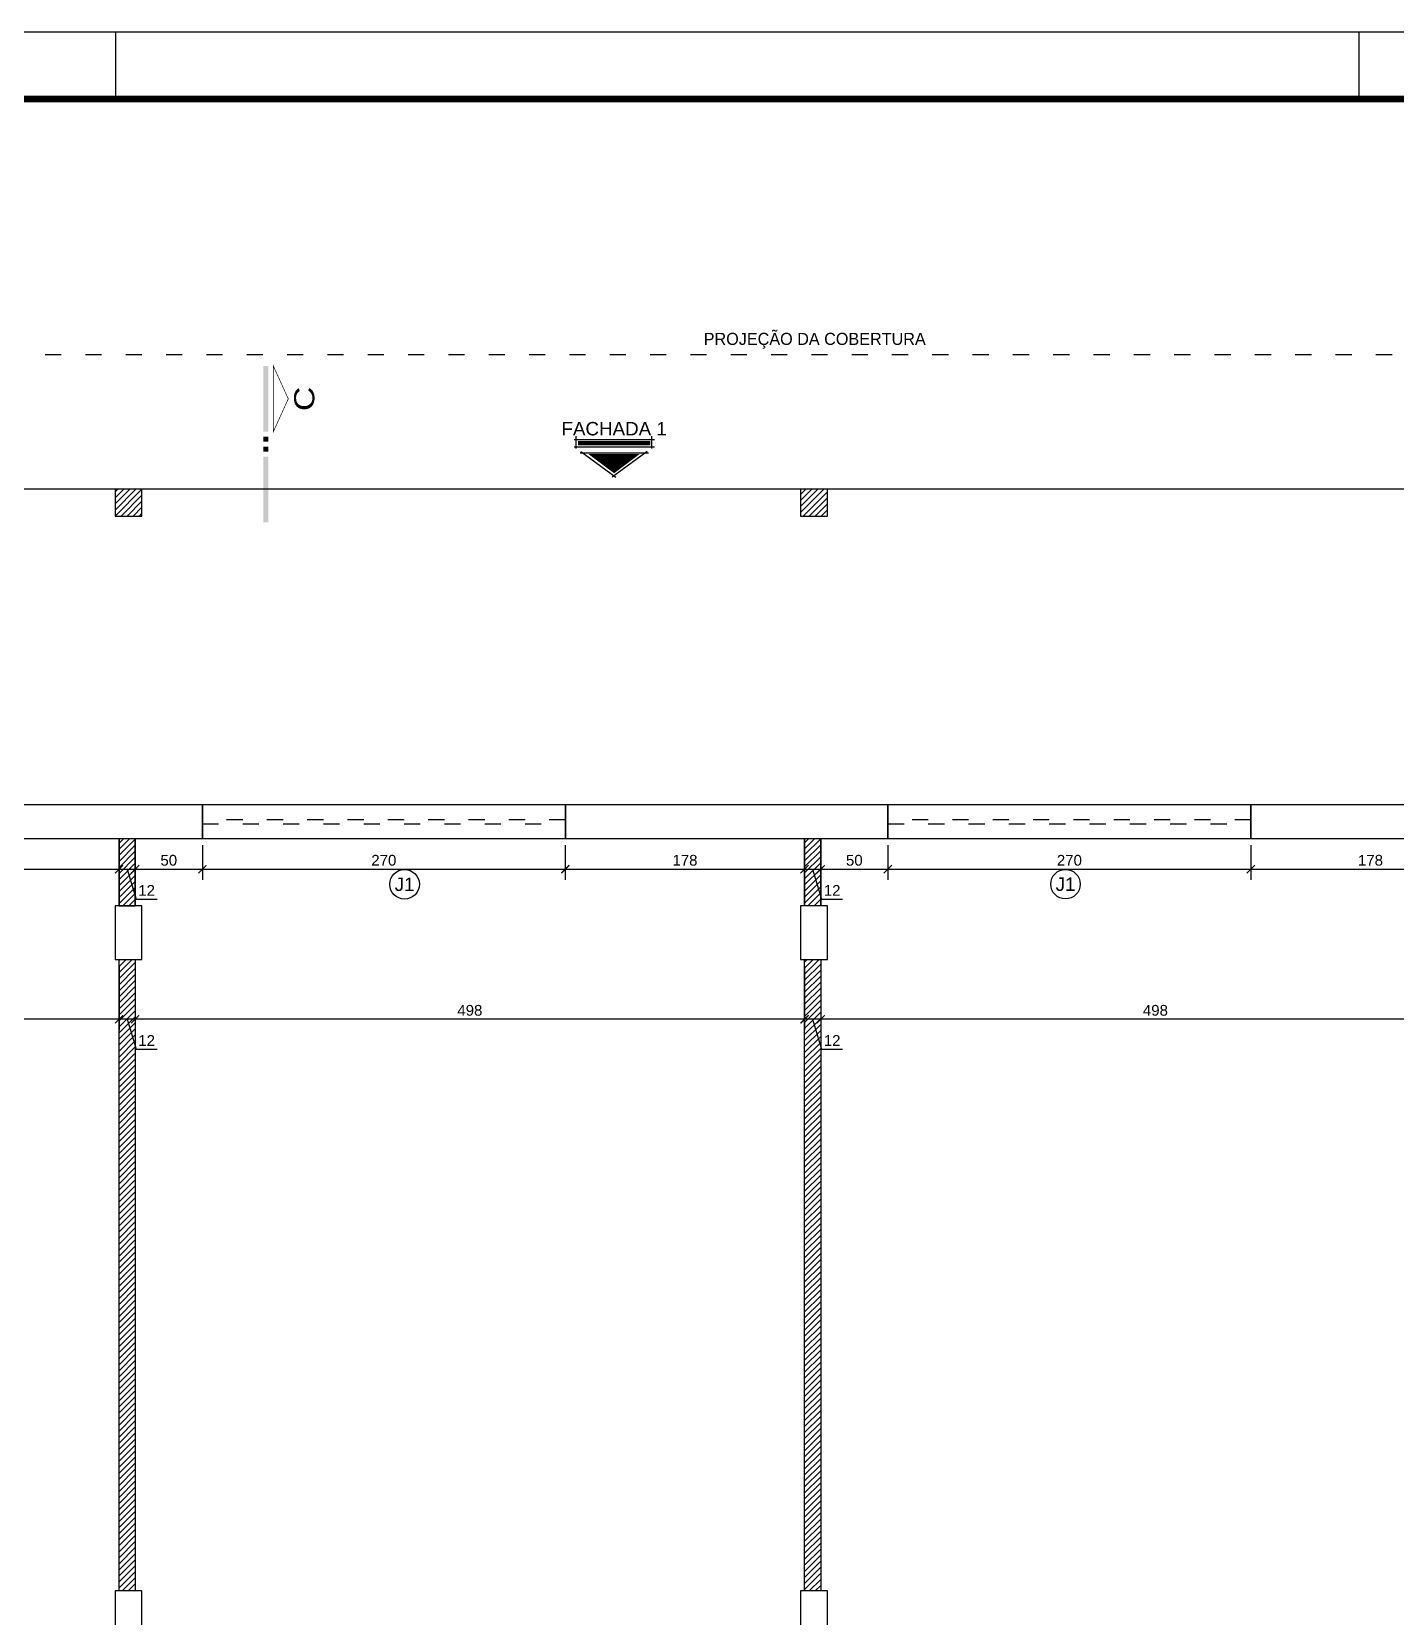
# Model space of a CAD drawing. Header units: millimetres. Extents: x 175 to 8625, y 306 to 3276.
# Drawn here: x 3013 to 4028, y 2096 to 3276 of the extents above; entities that cross this region are included whole.
import ezdxf
from ezdxf.enums import TextEntityAlignment as Align

# ---------------------------------------------------------------- set-up
doc = ezdxf.new("R2010")
doc.units = ezdxf.units.MM
doc.linetypes.add('ACAD_ISO03W100', pattern=[30, 12, -18])
for name, color, linetype in [('construir', 10, 'Continuous'), ('CONSTRUIR - CARTONADO', 161, 'Continuous'), ('COTA', 8, 'Continuous'), ('Esquadrias', 4, 'Continuous'), ('Estrutura', 49, 'Continuous'), ('LEGENDA', 7, 'Continuous'), ('PAREDE', 5, 'Continuous'), ('PISO', 3, 'Continuous'), ('Projeções', 6, 'ACAD_ISO03W100'), ('Texto', 7, 'Continuous')]:
    doc.layers.add(name, color=color, linetype=linetype)
doc.styles.add('ARIAL', font='Arial.ttf')
doc.dimstyles.new('COTA 50', dxfattribs={"dimscale": 0.5, "dimtxt": 16, "dimasz": 12, "dimexe": 16, "dimexo": 10, "dimgap": 5, "dimtad": 1, "dimrnd": 0.5, "dimtxsty": 'ARIAL', "dimblk": 'ARCHTICK', "dimcen": 2.5, "dimdle": 16, "dimclrd": 8, "dimclre": 8, "dimclrt": 7, "dimadec": 0, "dimazin": 0, "dimtfac": 1, "dimtmove": 1, "dimatfit": 3, "dimfxl": 1, "dimarcsym": 0})
pattern_1 = [(45, (-3820.442, -9443.8905), (-2.245064, 2.245064), [])]

# ---------------------------------------------------------------- blocks, each defined once
blk = doc.blocks.new('_ArchTick')
at = {"layer": 'Texto', "color": 0, "const_width": 0.15}
blk.add_lwpolyline([(-0.5, -0.5), (0.5, 0.5)], dxfattribs=at)
blk = doc.blocks.new('*D37')
at = {"layer": 'COTA', "color": 8, "lineweight": -2, "transparency": 16777216}
for p, q in [((3599.6, 2580.6), (3599.6, 2533.1)), ((4097.6, 2580.6), (4097.6, 2533.1)), ((4105.6, 2541.1), (3591.6, 2541.1))]:
    blk.add_line(p, q, dxfattribs=at)
at = {"layer": 'Defpoints', "color": 0, "lineweight": -3, "transparency": 16777216}
for p in [(3599.6, 2585.6), (4097.6, 2585.6), (3599.6, 2541.1)]:
    blk.add_point(p, dxfattribs=at)
at = {"layer": 'COTA', "color": 8, "lineweight": -2, "transparency": 16777216, "xscale": 6, "yscale": 6, "zscale": 6, "rotation": 180}
blk.add_blockref('_ArchTick', (3599.6, 2541.1), dxfattribs=at)
at = {"layer": 'COTA', "color": 8, "lineweight": -2, "transparency": 16777216, "xscale": 6, "yscale": 6, "zscale": 6}
blk.add_blockref('_ArchTick', (4097.6, 2541.1), dxfattribs=at)
at = {"layer": 'COTA', "color": 7, "lineweight": -2, "transparency": 16777216, "insert": (3848.6, 2547.7), "char_height": 8, "attachment_point": 5, "style": 'ARIAL'}
blk.add_mtext('498', dxfattribs=at)
blk = doc.blocks.new('*D38')
at = {"layer": 'COTA', "color": 8, "lineweight": -2, "transparency": 16777216}
for p, q in [((3587.6, 2580.6), (3587.6, 2533.1)), ((3599.6, 2580.6), (3599.6, 2533.1)), ((3607.6, 2541.1), (3579.6, 2541.1)), ((3593.6, 2541.1), (3600.3, 2518.8)), ((3600.3, 2518.8), (3615.9, 2518.8))]:
    blk.add_line(p, q, dxfattribs=at)
at = {"layer": 'Defpoints', "color": 0, "lineweight": -3, "transparency": 16777216}
for p in [(3587.6, 2585.6), (3599.6, 2585.6), (3587.6, 2541.1)]:
    blk.add_point(p, dxfattribs=at)
at = {"layer": 'COTA', "color": 8, "lineweight": -2, "transparency": 16777216, "xscale": 6, "yscale": 6, "zscale": 6, "rotation": 180}
blk.add_blockref('_ArchTick', (3587.6, 2541.1), dxfattribs=at)
at = {"layer": 'COTA', "color": 8, "lineweight": -2, "transparency": 16777216, "xscale": 6, "yscale": 6, "zscale": 6}
blk.add_blockref('_ArchTick', (3599.6, 2541.1), dxfattribs=at)
at = {"layer": 'COTA', "color": 7, "lineweight": -2, "transparency": 16777216, "insert": (3608.1, 2525.3), "char_height": 8, "attachment_point": 5, "style": 'ARIAL'}
blk.add_mtext('12', dxfattribs=at)
blk = doc.blocks.new('*D39')
at = {"layer": 'COTA', "color": 8, "lineweight": -2, "transparency": 16777216}
for p, q in [((3089.6, 2580.6), (3089.6, 2533.1)), ((3587.6, 2580.6), (3587.6, 2533.1)), ((3595.6, 2541.1), (3081.6, 2541.1))]:
    blk.add_line(p, q, dxfattribs=at)
at = {"layer": 'Defpoints', "color": 0, "lineweight": -3, "transparency": 16777216}
for p in [(3089.6, 2585.6), (3587.6, 2585.6), (3089.6, 2541.1)]:
    blk.add_point(p, dxfattribs=at)
at = {"layer": 'COTA', "color": 8, "lineweight": -2, "transparency": 16777216, "xscale": 6, "yscale": 6, "zscale": 6, "rotation": 180}
blk.add_blockref('_ArchTick', (3089.6, 2541.1), dxfattribs=at)
at = {"layer": 'COTA', "color": 8, "lineweight": -2, "transparency": 16777216, "xscale": 6, "yscale": 6, "zscale": 6}
blk.add_blockref('_ArchTick', (3587.6, 2541.1), dxfattribs=at)
at = {"layer": 'COTA', "color": 7, "lineweight": -2, "transparency": 16777216, "insert": (3338.6, 2547.7), "char_height": 8, "attachment_point": 5, "style": 'ARIAL'}
blk.add_mtext('498', dxfattribs=at)
blk = doc.blocks.new('*D40')
at = {"layer": 'COTA', "color": 8, "lineweight": -2, "transparency": 16777216}
for p, q in [((3077.6, 2580.6), (3077.6, 2533.1)), ((3089.6, 2580.6), (3089.6, 2533.1)), ((3097.6, 2541.1), (3069.6, 2541.1)), ((3083.6, 2541.1), (3090.3, 2518.8)), ((3090.3, 2518.8), (3105.9, 2518.8))]:
    blk.add_line(p, q, dxfattribs=at)
at = {"layer": 'Defpoints', "color": 0, "lineweight": -3, "transparency": 16777216}
for p in [(3077.6, 2585.6), (3089.6, 2585.6), (3077.6, 2541.1)]:
    blk.add_point(p, dxfattribs=at)
at = {"layer": 'COTA', "color": 8, "lineweight": -2, "transparency": 16777216, "xscale": 6, "yscale": 6, "zscale": 6, "rotation": 180}
blk.add_blockref('_ArchTick', (3077.6, 2541.1), dxfattribs=at)
at = {"layer": 'COTA', "color": 8, "lineweight": -2, "transparency": 16777216, "xscale": 6, "yscale": 6, "zscale": 6}
blk.add_blockref('_ArchTick', (3089.6, 2541.1), dxfattribs=at)
at = {"layer": 'COTA', "color": 7, "lineweight": -2, "transparency": 16777216, "insert": (3098.1, 2525.3), "char_height": 8, "attachment_point": 5, "style": 'ARIAL'}
blk.add_mtext('12', dxfattribs=at)
blk = doc.blocks.new('*D41')
at = {"layer": 'COTA', "color": 8, "lineweight": -2, "transparency": 16777216}
for p, q in [((2579.6, 2580.6), (2579.6, 2533.1)), ((3077.6, 2580.6), (3077.6, 2533.1)), ((3085.6, 2541.1), (2571.6, 2541.1))]:
    blk.add_line(p, q, dxfattribs=at)
at = {"layer": 'Defpoints', "color": 0, "lineweight": -3, "transparency": 16777216}
for p in [(2579.6, 2585.6), (3077.6, 2585.6), (2579.6, 2541.1)]:
    blk.add_point(p, dxfattribs=at)
at = {"layer": 'COTA', "color": 8, "lineweight": -2, "transparency": 16777216, "xscale": 6, "yscale": 6, "zscale": 6, "rotation": 180}
blk.add_blockref('_ArchTick', (2579.6, 2541.1), dxfattribs=at)
at = {"layer": 'COTA', "color": 8, "lineweight": -2, "transparency": 16777216, "xscale": 6, "yscale": 6, "zscale": 6}
blk.add_blockref('_ArchTick', (3077.6, 2541.1), dxfattribs=at)
at = {"layer": 'COTA', "color": 7, "lineweight": -2, "transparency": 16777216, "insert": (2828.6, 2547.7), "char_height": 8, "attachment_point": 5, "style": 'ARIAL'}
blk.add_mtext('498', dxfattribs=at)
blk = doc.blocks.new('IND.ESQ.')
at = {"layer": 'Texto'}
blk.add_circle((0, 0), 5.5, dxfattribs=at)
at = {"layer": 'Texto', "style": 'ARIAL'}
blk.add_attdef('PP', text='', height=5, dxfattribs=at).set_placement((0, 0), align=Align.MIDDLE_CENTER)
blk = doc.blocks.new('A$C216C62CF')
at = {"color": 0, "const_width": 0.5}
blk.add_lwpolyline([(-116.3, 5.6), (-67.5, 5.6), (-91.9, 16.7)], close=True, dxfattribs=at)
at = {"color": 0, "linetype": 'ByBlock'}
for points in [[(-116.3, -1.9), (-116.3, 1.9), (-67.5, -1.9), (-67.5, 1.9)], [(-63.8, -1.9), (-63.8, 1.9), (-60, -1.9), (-60, 1.9)], [(-56.3, -1.9), (-56.3, 1.9), (-52.5, -1.9), (-52.5, 1.9)], [(-48.8, -1.9), (-48.8, 1.9), (0, -1.9), (0, 1.9)]]:
    blk.add_solid(points, dxfattribs=at)
at = {"color": 0, "style": 'ARIAL', "width": 1.2}
blk.add_attdef('A', text='', height=15, dxfattribs=at).set_placement((-91.9, 16.7), align=Align.BOTTOM_CENTER)
blk = doc.blocks.new('A$C091638C2')
for p, q in [((-24.7, -18.3), (1.4, 1)), ((24.7, -18.3), (-1.4, 1)), ((-29.8, -21.6), (30, -21.6)), ((-28.1, -20.3), (-28.1, -29.5)), ((-25.3, -17.3), (25.6, -17.3)), ((28.1, -20.3), (28.1, -29.5)), ((-29.8, -27.2), (30, -27.2))]:
    blk.add_line(p, q)
blk.add_lwpolyline([(0, -2, 0, 38.2, 0), (0, -16.3, 38.2, 38.2, 0)], format="xyseb")
at = {"const_width": 3.01}
blk.add_lwpolyline([(-26.8, -24.4), (26.9, -24.4)], dxfattribs=at)
at = {"style": 'ARIAL'}
blk.add_attdef('VISTAX', text='', height=10, dxfattribs=at).set_placement((0.1, -30.2), align=Align.TOP_CENTER)
blk = doc.blocks.new('A1 sem aba')
at = {"layer": 'LEGENDA'}
for p, q in [((-111, 58.4), (-111, 59.4)), ((-92.5, 58.4), (-92.5, 59.4))]:
    blk.add_line(p, q, dxfattribs=at)
blk.add_lwpolyline([(-169, 59.4), (0, 59.4), (0, 0), (-169, 0), (-169, 59.4)], close=True, dxfattribs=at)
at = {"layer": 'LEGENDA', "const_width": 0.1}
blk.add_lwpolyline([(-1, 58.4), (-1, 1), (-166.5, 1), (-166.5, 58.4)], close=True, dxfattribs=at)
blk = doc.blocks.new('*D95')
at = {"layer": 'COTA', "color": 8, "lineweight": -2, "transparency": 16777216}
for p, q in [((2899.6, 2670.6), (2899.6, 2644.8)), ((3077.6, 2670.6), (3077.6, 2644.8)), ((2891.6, 2652.8), (3085.6, 2652.8))]:
    blk.add_line(p, q, dxfattribs=at)
at = {"layer": 'Defpoints', "color": 0, "lineweight": -3, "transparency": 16777216}
for p in [(2899.6, 2675.6), (3077.6, 2675.6), (3077.6, 2652.8)]:
    blk.add_point(p, dxfattribs=at)
at = {"layer": 'COTA', "color": 8, "lineweight": -2, "transparency": 16777216, "xscale": 6, "yscale": 6, "zscale": 6, "rotation": 180}
blk.add_blockref('_ArchTick', (2899.6, 2652.8), dxfattribs=at)
at = {"layer": 'COTA', "color": 8, "lineweight": -2, "transparency": 16777216, "xscale": 6, "yscale": 6, "zscale": 6}
blk.add_blockref('_ArchTick', (3077.6, 2652.8), dxfattribs=at)
at = {"layer": 'COTA', "color": 7, "lineweight": -2, "transparency": 16777216, "insert": (2988.6, 2659.4), "char_height": 8, "attachment_point": 5, "style": 'ARIAL'}
blk.add_mtext('178', dxfattribs=at)
blk = doc.blocks.new('*D96')
at = {"layer": 'COTA', "color": 8, "lineweight": -2, "transparency": 16777216}
for p, q in [((3077.6, 2670.6), (3077.6, 2644.8)), ((3089.6, 2670.6), (3089.6, 2644.8)), ((3069.6, 2652.8), (3097.6, 2652.8)), ((3083.6, 2652.8), (3090.3, 2630.5)), ((3090.3, 2630.5), (3105.9, 2630.5))]:
    blk.add_line(p, q, dxfattribs=at)
at = {"layer": 'Defpoints', "color": 0, "lineweight": -3, "transparency": 16777216}
for p in [(3077.6, 2675.6), (3089.6, 2675.6), (3089.6, 2652.8)]:
    blk.add_point(p, dxfattribs=at)
at = {"layer": 'COTA', "color": 8, "lineweight": -2, "transparency": 16777216, "xscale": 6, "yscale": 6, "zscale": 6, "rotation": 180}
blk.add_blockref('_ArchTick', (3077.6, 2652.8), dxfattribs=at)
at = {"layer": 'COTA', "color": 8, "lineweight": -2, "transparency": 16777216, "xscale": 6, "yscale": 6, "zscale": 6}
blk.add_blockref('_ArchTick', (3089.6, 2652.8), dxfattribs=at)
at = {"layer": 'COTA', "color": 7, "lineweight": -2, "transparency": 16777216, "insert": (3098.1, 2637), "char_height": 8, "attachment_point": 5, "style": 'ARIAL'}
blk.add_mtext('12', dxfattribs=at)
blk = doc.blocks.new('*D97')
at = {"layer": 'COTA', "color": 8, "lineweight": -2, "transparency": 16777216}
for p, q in [((3089.6, 2670.6), (3089.6, 2644.8)), ((3139.6, 2670.6), (3139.6, 2644.8)), ((3081.6, 2652.8), (3147.6, 2652.8))]:
    blk.add_line(p, q, dxfattribs=at)
at = {"layer": 'Defpoints', "color": 0, "lineweight": -3, "transparency": 16777216}
for p in [(3089.6, 2675.6), (3139.6, 2675.6), (3139.6, 2652.8)]:
    blk.add_point(p, dxfattribs=at)
at = {"layer": 'COTA', "color": 8, "lineweight": -2, "transparency": 16777216, "xscale": 6, "yscale": 6, "zscale": 6, "rotation": 180}
blk.add_blockref('_ArchTick', (3089.6, 2652.8), dxfattribs=at)
at = {"layer": 'COTA', "color": 8, "lineweight": -2, "transparency": 16777216, "xscale": 6, "yscale": 6, "zscale": 6}
blk.add_blockref('_ArchTick', (3139.6, 2652.8), dxfattribs=at)
at = {"layer": 'COTA', "color": 7, "lineweight": -2, "transparency": 16777216, "insert": (3114.6, 2659.4), "char_height": 8, "attachment_point": 5, "style": 'ARIAL'}
blk.add_mtext('50', dxfattribs=at)
blk = doc.blocks.new('*D98')
at = {"layer": 'COTA', "color": 8, "lineweight": -2, "transparency": 16777216}
for p, q in [((3139.6, 2670.6), (3139.6, 2644.8)), ((3409.6, 2670.6), (3409.6, 2644.8)), ((3131.6, 2652.8), (3417.6, 2652.8))]:
    blk.add_line(p, q, dxfattribs=at)
at = {"layer": 'Defpoints', "color": 0, "lineweight": -3, "transparency": 16777216}
for p in [(3139.6, 2675.6), (3409.6, 2675.6), (3409.6, 2652.8)]:
    blk.add_point(p, dxfattribs=at)
at = {"layer": 'COTA', "color": 8, "lineweight": -2, "transparency": 16777216, "xscale": 6, "yscale": 6, "zscale": 6, "rotation": 180}
blk.add_blockref('_ArchTick', (3139.6, 2652.8), dxfattribs=at)
at = {"layer": 'COTA', "color": 8, "lineweight": -2, "transparency": 16777216, "xscale": 6, "yscale": 6, "zscale": 6}
blk.add_blockref('_ArchTick', (3409.6, 2652.8), dxfattribs=at)
at = {"layer": 'COTA', "color": 7, "lineweight": -2, "transparency": 16777216, "insert": (3274.6, 2659.4), "char_height": 8, "attachment_point": 5, "style": 'ARIAL'}
blk.add_mtext('270', dxfattribs=at)
blk = doc.blocks.new('*D99')
at = {"layer": 'COTA', "color": 8, "lineweight": -2, "transparency": 16777216}
for p, q in [((3409.6, 2670.6), (3409.6, 2644.8)), ((3587.6, 2670.6), (3587.6, 2644.8)), ((3401.6, 2652.8), (3595.6, 2652.8))]:
    blk.add_line(p, q, dxfattribs=at)
at = {"layer": 'Defpoints', "color": 0, "lineweight": -3, "transparency": 16777216}
for p in [(3409.6, 2675.6), (3587.6, 2675.6), (3587.6, 2652.8)]:
    blk.add_point(p, dxfattribs=at)
at = {"layer": 'COTA', "color": 8, "lineweight": -2, "transparency": 16777216, "xscale": 6, "yscale": 6, "zscale": 6, "rotation": 180}
blk.add_blockref('_ArchTick', (3409.6, 2652.8), dxfattribs=at)
at = {"layer": 'COTA', "color": 8, "lineweight": -2, "transparency": 16777216, "xscale": 6, "yscale": 6, "zscale": 6}
blk.add_blockref('_ArchTick', (3587.6, 2652.8), dxfattribs=at)
at = {"layer": 'COTA', "color": 7, "lineweight": -2, "transparency": 16777216, "insert": (3498.6, 2659.4), "char_height": 8, "attachment_point": 5, "style": 'ARIAL'}
blk.add_mtext('178', dxfattribs=at)
blk = doc.blocks.new('*D100')
at = {"layer": 'COTA', "color": 8, "lineweight": -2, "transparency": 16777216}
for p, q in [((3587.6, 2670.6), (3587.6, 2644.8)), ((3599.6, 2670.6), (3599.6, 2644.8)), ((3579.6, 2652.8), (3607.6, 2652.8)), ((3593.6, 2652.8), (3600.3, 2630.5)), ((3600.3, 2630.5), (3615.9, 2630.5))]:
    blk.add_line(p, q, dxfattribs=at)
at = {"layer": 'Defpoints', "color": 0, "lineweight": -3, "transparency": 16777216}
for p in [(3587.6, 2675.6), (3599.6, 2675.6), (3599.6, 2652.8)]:
    blk.add_point(p, dxfattribs=at)
at = {"layer": 'COTA', "color": 8, "lineweight": -2, "transparency": 16777216, "xscale": 6, "yscale": 6, "zscale": 6, "rotation": 180}
blk.add_blockref('_ArchTick', (3587.6, 2652.8), dxfattribs=at)
at = {"layer": 'COTA', "color": 8, "lineweight": -2, "transparency": 16777216, "xscale": 6, "yscale": 6, "zscale": 6}
blk.add_blockref('_ArchTick', (3599.6, 2652.8), dxfattribs=at)
at = {"layer": 'COTA', "color": 7, "lineweight": -2, "transparency": 16777216, "insert": (3608.1, 2637), "char_height": 8, "attachment_point": 5, "style": 'ARIAL'}
blk.add_mtext('12', dxfattribs=at)
blk = doc.blocks.new('*D101')
at = {"layer": 'COTA', "color": 8, "lineweight": -2, "transparency": 16777216}
for p, q in [((3599.6, 2670.6), (3599.6, 2644.8)), ((3649.6, 2670.6), (3649.6, 2644.8)), ((3591.6, 2652.8), (3657.6, 2652.8))]:
    blk.add_line(p, q, dxfattribs=at)
at = {"layer": 'Defpoints', "color": 0, "lineweight": -3, "transparency": 16777216}
for p in [(3599.6, 2675.6), (3649.6, 2675.6), (3649.6, 2652.8)]:
    blk.add_point(p, dxfattribs=at)
at = {"layer": 'COTA', "color": 8, "lineweight": -2, "transparency": 16777216, "xscale": 6, "yscale": 6, "zscale": 6, "rotation": 180}
blk.add_blockref('_ArchTick', (3599.6, 2652.8), dxfattribs=at)
at = {"layer": 'COTA', "color": 8, "lineweight": -2, "transparency": 16777216, "xscale": 6, "yscale": 6, "zscale": 6}
blk.add_blockref('_ArchTick', (3649.6, 2652.8), dxfattribs=at)
at = {"layer": 'COTA', "color": 7, "lineweight": -2, "transparency": 16777216, "insert": (3624.6, 2659.4), "char_height": 8, "attachment_point": 5, "style": 'ARIAL'}
blk.add_mtext('50', dxfattribs=at)
blk = doc.blocks.new('*D102')
at = {"layer": 'COTA', "color": 8, "lineweight": -2, "transparency": 16777216}
for p, q in [((3649.6, 2670.6), (3649.6, 2644.8)), ((3919.6, 2670.6), (3919.6, 2644.8)), ((3641.6, 2652.8), (3927.6, 2652.8))]:
    blk.add_line(p, q, dxfattribs=at)
at = {"layer": 'Defpoints', "color": 0, "lineweight": -3, "transparency": 16777216}
for p in [(3649.6, 2675.6), (3919.6, 2675.6), (3919.6, 2652.8)]:
    blk.add_point(p, dxfattribs=at)
at = {"layer": 'COTA', "color": 8, "lineweight": -2, "transparency": 16777216, "xscale": 6, "yscale": 6, "zscale": 6, "rotation": 180}
blk.add_blockref('_ArchTick', (3649.6, 2652.8), dxfattribs=at)
at = {"layer": 'COTA', "color": 8, "lineweight": -2, "transparency": 16777216, "xscale": 6, "yscale": 6, "zscale": 6}
blk.add_blockref('_ArchTick', (3919.6, 2652.8), dxfattribs=at)
at = {"layer": 'COTA', "color": 7, "lineweight": -2, "transparency": 16777216, "insert": (3784.6, 2659.4), "char_height": 8, "attachment_point": 5, "style": 'ARIAL'}
blk.add_mtext('270', dxfattribs=at)
blk = doc.blocks.new('*D103')
at = {"layer": 'COTA', "color": 8, "lineweight": -2, "transparency": 16777216}
for p, q in [((3919.6, 2670.6), (3919.6, 2644.8)), ((4097.6, 2670.6), (4097.6, 2644.8)), ((3911.6, 2652.8), (4105.6, 2652.8))]:
    blk.add_line(p, q, dxfattribs=at)
at = {"layer": 'Defpoints', "color": 0, "lineweight": -3, "transparency": 16777216}
for p in [(3919.6, 2675.6), (4097.6, 2675.6), (4097.6, 2652.8)]:
    blk.add_point(p, dxfattribs=at)
at = {"layer": 'COTA', "color": 8, "lineweight": -2, "transparency": 16777216, "xscale": 6, "yscale": 6, "zscale": 6, "rotation": 180}
blk.add_blockref('_ArchTick', (3919.6, 2652.8), dxfattribs=at)
at = {"layer": 'COTA', "color": 8, "lineweight": -2, "transparency": 16777216, "xscale": 6, "yscale": 6, "zscale": 6}
blk.add_blockref('_ArchTick', (4097.6, 2652.8), dxfattribs=at)
at = {"layer": 'COTA', "color": 7, "lineweight": -2, "transparency": 16777216, "insert": (4008.6, 2659.4), "char_height": 8, "attachment_point": 5, "style": 'ARIAL'}
blk.add_mtext('178', dxfattribs=at)

msp = doc.modelspace()

# ---------------------------------------------------------------- hatches: boundary and pattern name
at = {"layer": 'construir'}
h = msp.add_hatch(dxfattribs=at)
h.set_pattern_fill('ANSI31', color=256, style=0)
h.set_pattern_definition(pattern_1)
h.paths.add_polyline_path([(3074.633, 2915.603), (3094.633, 2915.603), (3094.633, 2935.603), (3074.633, 2935.603)])
h = msp.add_hatch(dxfattribs=at)
h.set_pattern_fill('ANSI31', color=256, style=0)
h.set_pattern_definition(pattern_1)
h.paths.add_polyline_path([(3584.633, 2915.603), (3604.633, 2915.603), (3604.633, 2935.603), (3584.633, 2935.603)])
at = {"layer": 'CONSTRUIR - CARTONADO'}
h = msp.add_hatch(dxfattribs=at)
h.set_pattern_fill('ANSI31', color=256, style=0)
h.set_pattern_definition([(45, (520.1333, -2175.3423), (-2.245064, 2.245064), [])])
h.paths.add_polyline_path([(3089.633, 2625.603), (3077.633, 2625.603), (3077.633, 2675.603), (3089.633, 2675.603)])
h = msp.add_hatch(dxfattribs=at)
h.set_pattern_fill('ANSI31', color=256, style=0)
h.set_pattern_definition([(45, (3589.6333, 2620.6033), (-2.24506, 2.24506), [])])
h.paths.add_polyline_path([(3599.633, 2675.603), (3587.633, 2675.603), (3587.633, 2625.603), (3599.633, 2625.603)])
h = msp.add_hatch(dxfattribs=at)
h.set_pattern_fill('ANSI31', color=256, style=0)
h.set_pattern_definition([(45, (522.1333, -2175.3423), (-2.245064, 2.245064), [])])
h.paths.add_polyline_path([(3089.633, 2115.603), (3077.633, 2115.603), (3077.633, 2585.603), (3089.633, 2585.603)])
h = msp.add_hatch(dxfattribs=at)
h.set_pattern_fill('ANSI31', color=256, style=0)
h.set_pattern_definition([(45, (3589.6333, 1925.6033), (-2.245064, 2.245064), [])])
h.paths.add_polyline_path([(3599.633, 2585.603), (3587.633, 2585.603), (3587.633, 2115.603), (3599.633, 2115.603)])

# ---------------------------------------------------------------- linework, layer by layer
for points in [[(3089.633, 2625.603), (3077.633, 2625.603), (3077.633, 2675.603), (3089.633, 2675.603)], [(3587.633, 2675.603), (3599.633, 2675.603), (3599.633, 2625.603), (3587.633, 2625.603)], [(3089.633, 2115.603), (3077.633, 2115.603), (3077.633, 2585.603), (3089.633, 2585.603)], [(3587.633, 2585.603), (3599.633, 2585.603), (3599.633, 2115.603), (3587.633, 2115.603)]]:
    msp.add_lwpolyline(points, close=True, dxfattribs=at)
at = {"layer": 'Esquadrias'}
for points in [[(3139.633, 2675.603), (3409.633, 2675.603), (3409.633, 2700.603), (3139.633, 2700.603)], [(3649.633, 2675.603), (3919.633, 2675.603), (3919.633, 2700.603), (3649.633, 2700.603)]]:
    msp.add_lwpolyline(points, close=True, dxfattribs=at)
at = {"layer": 'Esquadrias', "linetype": 'ACAD_ISO03W100'}
for points in [[(3139.633, 2686.603), (3409.633, 2686.603), (3409.633, 2689.603), (3139.633, 2689.603)], [(3649.633, 2686.603), (3919.633, 2686.603), (3919.633, 2689.603), (3649.633, 2689.603)]]:
    msp.add_lwpolyline(points, close=True, dxfattribs=at)
at = {"layer": 'Estrutura', "linetype": 'Continuous'}
for points in [[(3074.633, 2915.603), (3094.633, 2915.603), (3094.633, 2935.603), (3074.633, 2935.603), (3074.633, 2915.603)], [(3584.633, 2915.603), (3604.633, 2915.603), (3604.633, 2935.603), (3584.633, 2935.603), (3584.633, 2915.603)], [(3074.633, 2585.603), (3094.633, 2585.603), (3094.633, 2625.603), (3074.633, 2625.603), (3074.633, 2585.603)], [(3584.633, 2585.603), (3604.633, 2585.603), (3604.633, 2625.603), (3584.633, 2625.603), (3584.633, 2585.603)], [(3074.633, 2075.603), (3094.633, 2075.603), (3094.633, 2115.603), (3074.633, 2115.603), (3074.633, 2075.603)], [(3584.633, 2075.603), (3604.633, 2075.603), (3604.633, 2115.603), (3584.633, 2115.603), (3584.633, 2075.603)]]:
    msp.add_lwpolyline(points, dxfattribs=at)
at = {"layer": 'PAREDE', "linetype": 'Continuous'}
for points in [[(2899.633, 2700.603), (2899.633, 2675.603), (3077.133, 2675.603), (3077.633, 2675.603), (3077.633, 2625.603), (3089.633, 2625.603), (3089.633, 2675.603), (3139.633, 2675.603), (3139.633, 2700.603)], [(4179.633, 2700.603), (3919.633, 2700.603), (3919.633, 2675.603), (4097.633, 2675.603), (4097.633, 2625.603), (4109.633, 2625.603), (4109.633, 2675.603), (4179.633, 2675.603)], [(3089.633, 2115.603), (3077.633, 2115.603), (3077.633, 2585.603), (3089.633, 2585.603)]]:
    msp.add_lwpolyline(points, close=True, dxfattribs=at)
for points in [[(3599.633, 2625.603), (3599.633, 2675.603), (3649.633, 2675.603), (3649.633, 2700.603), (3409.633, 2700.603), (3409.633, 2675.603), (3587.633, 2675.603), (3587.633, 2625.603)], [(3587.633, 2585.603), (3599.633, 2585.603), (3599.633, 2115.603), (3587.633, 2115.603), (3587.633, 2585.603)]]:
    msp.add_lwpolyline(points, dxfattribs=at)
at = {"layer": 'PISO'}
msp.add_lwpolyline([(4794.633, 2935.603), (1662.133, 2935.603)], dxfattribs=at)
at = {"layer": 'Projeções'}
msp.add_line((6960.133, 2935.603), (902.133, 2935.603), dxfattribs=at)
msp.add_lwpolyline([(6960.133, 2690.603), (6960.133, 2935.603), (6960.133, 3035.603), (5619.633, 3035.603), (5619.633, 3215.603), (4234.633, 3215.603), (4234.633, 3035.603), (1712.133, 3035.603, 0), (1712.133, 3035.603), (1712.133, 3160.603, 0), (1712.133, 3160.603), (457.133, 3160.603), (457.133, 2700.603)], format="xyb", dxfattribs=at)

# ---------------------------------------------------------------- block references
at = {"layer": 'LEGENDA', "xscale": 49.99999999947613, "yscale": 49.99999999947613, "zscale": 49.99999999947613}
msp.add_blockref('A1 sem aba', (8625.17, 306.203), dxfattribs=at)
at = {"layer": 'LEGENDA'}
ref = msp.add_blockref('A$C216C62CF', (3186.802, 2911.028), dxfattribs=dict(at, rotation=270))
ref.add_attrib('A', 'C', dxfattribs={"layer": '0', "color": 0, "height": 15, "rotation": 90, "style": 'ARIAL', "width": 1.2}).set_placement((3227.377, 3002.903), align=Align.BOTTOM_CENTER)
ref = msp.add_blockref('A$C091638C2', (3445.866, 2945.536), dxfattribs=dict(at, xscale=-1, rotation=180))
ref.add_attrib('VISTAX', 'FACHADA 1', dxfattribs={"layer": '0', "height": 10, "style": 'ARIAL'}).set_placement((3445.936, 2985.716), align=Align.TOP_CENTER)
at = {"layer": 'LEGENDA', "xscale": 2, "yscale": 2, "zscale": 2}
for p in [(3290.016, 2641.583), (3781.723, 2641.651)]:
    msp.add_blockref('IND.ESQ.', p, dxfattribs=at).add_auto_attribs({'PP': 'J1'})

# ---------------------------------------------------------------- texts
at = {"layer": 'Texto', "insert": (3512.56, 3052.046), "char_height": 9, "width": 293.00013, "attachment_point": 1}
msp.add_mtext('PROJEÇÃO DA COBERTURA', dxfattribs=at)

# ---------------------------------------------------------------- dimensions: what is measured, and where the dimension line sits
at = {"layer": 'COTA'}
for base, p1, p2, picture, middle in [((3077.633, 2652.783), (2899.633, 2675.603), (3077.633, 2675.603), '*D95', (2988.633, 2659.367)), ((3089.633, 2652.783), (3077.633, 2675.603), (3089.633, 2675.603), '*D96', (3092.818, 2637.017)), ((3139.633, 2652.783), (3089.633, 2675.603), (3139.633, 2675.603), '*D97', (3114.633, 2659.367)), ((3409.633, 2652.783), (3139.633, 2675.603), (3409.633, 2675.603), '*D98', (3274.633, 2659.367)), ((3587.633, 2652.783), (3409.633, 2675.603), (3587.633, 2675.603), '*D99', (3498.633, 2659.367)), ((3599.633, 2652.783), (3587.633, 2675.603), (3599.633, 2675.603), '*D100', (3602.818, 2637.017)), ((3649.633, 2652.783), (3599.633, 2675.603), (3649.633, 2675.603), '*D101', (3624.633, 2659.367)), ((3919.633, 2652.783), (3649.633, 2675.603), (3919.633, 2675.603), '*D102', (3784.633, 2659.367)), ((4097.633, 2652.783), (3919.633, 2675.603), (4097.633, 2675.603), '*D103', (4008.633, 2659.367)), ((2579.633, 2541.103), (3077.633, 2585.603), (2579.633, 2585.603), '*D41', (2828.633, 2547.688)), ((3077.633, 2541.103), (3089.633, 2585.603), (3077.633, 2585.603), '*D40', (3092.818, 2525.337)), ((3089.633, 2541.103), (3587.633, 2585.603), (3089.633, 2585.603), '*D39', (3338.633, 2547.688)), ((3587.633, 2541.103), (3599.633, 2585.603), (3587.633, 2585.603), '*D38', (3602.818, 2525.337)), ((3599.633, 2541.103), (4097.633, 2585.603), (3599.633, 2585.603), '*D37', (3848.633, 2547.688))]:
    dim = msp.add_linear_dim(base=base, p1=p1, p2=p2, dimstyle='COTA 50', dxfattribs=at)
    dim.commit()
    dim.dimension.update_dxf_attribs({"geometry": picture, "text_midpoint": middle})

doc.saveas('drawing.dxf')
